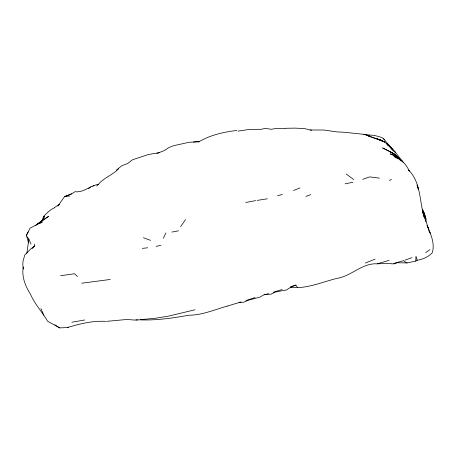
<?xml version="1.0" encoding="UTF-8"?>
<svg xmlns="http://www.w3.org/2000/svg" width="456" height="456" viewBox="0 0 456 456"><rect width="100%" height="100%" fill="white"/><g stroke="black" fill="none" stroke-linecap="round" stroke-linejoin="round"><path stroke-width="0.68" d="M393.944 263.99L397.033 262.747L407.134 262.93L415.769 261.094L415.98 256.232L417.194 260.256C422.632 259.424 428.361 256.967 432.202 252.823C435.303 243.453 430.515 233.894 427.118 225.327M39.974 223.297L42.351 221.872L30.13 228.074L26.345 235.461L26.875 236.732L28.836 239.035L26.864 253.319M42.562 220.618L43.36 216.674C46.672 213.419 49.858 209.783 54.213 207.925M43.679 218.504L44.295 216.486L43.36 216.674M163.328 238.266L165.921 232.959M26.345 235.461L28.249 231.944M42.02 220.653L48.746 216.247L37.238 224.284L42.02 220.653L44.295 216.486M180.616 226.643L185.512 219.592M57.855 206.112L64.592 196.525L71.626 193.846L74.966 191.72C83.813 192.882 90.049 185.45 98.325 184.423C103.922 177.663 112.632 175.03 118.634 168.726M32.125 248.509L34.576 246.018L34.456 244.051M96.689 186.088L98.325 184.423M88.629 188.721L90.487 186.869M116.44 170.048L121.957 165.642L127.515 163.584L132.457 159.817L148.371 154.504L159.326 152.669M34.576 246.018L30.66 249.067L24.755 255.029L22.931 261.659L22.8 264.776L23.444 268.852M37.301 224.175L43.006 219.923M35.488 225.538L36.571 224.734M92.824 186.35L93.907 185.569M425.716 252.613L429.957 249.614M407.134 262.93L404.147 261.373L403.611 260.61L392.006 264.013L390.798 263.323L377.129 263.819C361.99 262.992 351.536 276.114 336.995 278.354C323.954 281.654 311.226 286.961 297.677 287.69L295.836 285.091L290.694 287.257L286.539 289.948L275.333 292.017L270.967 294.211L264.109 294.456M54.236 207.685L59.742 204.134M415.769 261.094L417.194 260.256M23.49 268.994L23.193 267.039C21.62 276.838 25.337 286.134 30.506 294.262L30.592 294.422C34.816 304.306 42.248 312.007 47.635 321.223L59.559 327.881L67.249 327.596L68.428 327.089M198.274 142.129C209.982 135.101 223.594 131.995 237.034 130.427M389.338 180.365L391.487 179.47M365.279 263.044L375.111 259.139M64.416 196.77L71.626 193.846M293.459 190.528L299.974 187.94M156.95 153.467L164.189 150.622L168.851 147.573L173.599 145.715L188.858 142.323L199.494 141.622L193.561 142.016M305.93 196.422L310.827 194.644M404.888 260.165L411.985 257.646M362.674 179.362L369.719 176.882L379.42 178.142M245.995 300.532L255.166 297.534M227.173 306.118C214.548 309.658 202.162 315.233 188.824 315.216C171.388 318.368 153.655 320.864 135.905 319.667M290.58 286.744L295.836 285.091M389.139 260.347L377.22 263.864M273.229 292.262L282.11 289.503M227.236 306.101L241.053 301.986M277.465 195.795L282.389 194.421M268.595 293.607L263.864 294.901L259.681 297.198L248.366 300.225L243.686 302.248L238.938 302.271M67.249 327.596C79.692 323.845 92.517 320.574 105.632 321.383M194.986 309.784L168.435 316.145L155.57 318.231L140.454 319.656M156.077 246.405L160.974 245.208M345.112 183.831L352.91 182.303M238.203 131.123L249.432 129.401L261.305 129.293L265.181 128.37L271.314 129.287L275.122 128.626L284.971 128.318M171.923 232.075L178.541 230.81M245.693 202.498L255.634 200.623M84.736 319.992L71.866 322.221M257.167 200.406L267.376 198.787M60.597 275.72L74.596 273.748L77.48 276.513M81.738 283.21L110.295 279.46M142.369 248.372L147.664 247.79M64.592 196.525L69.757 196.034M106.579 321.36L126.779 319.485L137.461 320.243M285.108 128.307L294.77 128.119L304.551 128.575L310.211 129.983L323.959 130.023L337.007 131.926L343.898 132.229L364.703 134.406L369.833 136.196L365.131 134.623L363.734 134.657M290.694 287.257L297.677 287.69M365.131 134.623L374.41 135.409L381.661 137.393L383.661 138.841L392.485 149.289M310.211 129.983L311.596 130.234M143.418 237.741L150.605 240.369M399.365 158.671L398.498 157.582L390.137 153.837C398.835 156.248 405.481 163.105 409.363 171.04L408.69 170.151C421.361 182.867 419.218 202.099 424.502 218.036L423.464 214.702M392.354 152.977L390.353 151.762L396.173 155.462L389.618 151.398L382.584 147.898L394.486 154.054L397.552 157.001M398.225 158.87L394.041 156.374L401.092 160.147L402.409 161.361L399.422 159.583M379.061 139.804L368.448 135.968L381.341 140.38L383.125 141.531M383.222 141.668L380.31 139.838L375.328 138.196L381.341 140.38L380.31 139.838C390.262 144.187 396.646 153.934 403.03 162.359M386.711 143.862L387.874 144.598L386.688 143.828M54.862 324.809L59.559 327.881M346.144 173.975L353.725 179.573M390.581 147.601L393.631 150.907M398.498 157.582L394.486 154.054L397.364 157.086M391.254 148.462L395.831 152.811L390.786 148.023M390.336 147.584L387.195 144.484L388.193 145.475M400.083 159.161L401.28 160.803M383.661 138.841L384.414 139.975M422.387 209.407C424.525 213.163 426.092 217.449 426.046 221.81M40.937 308.558L43.816 315.273M28.836 239.035L30.968 244.085M429.694 231.79L430.344 233.409M427.107 225.298L428.811 229.647L422.444 211.248M428.315 229.18L429.569 232.429M416.978 185.022L418.437 189.343L417.479 186.316M422.433 211.362L423.054 213.368M26.875 236.732L28.511 242.9M384.915 141.987L378.355 139.507L384.915 141.987M423.909 212.838L423.185 210.866L426.012 219.296L423.909 212.838"/></g></svg>
